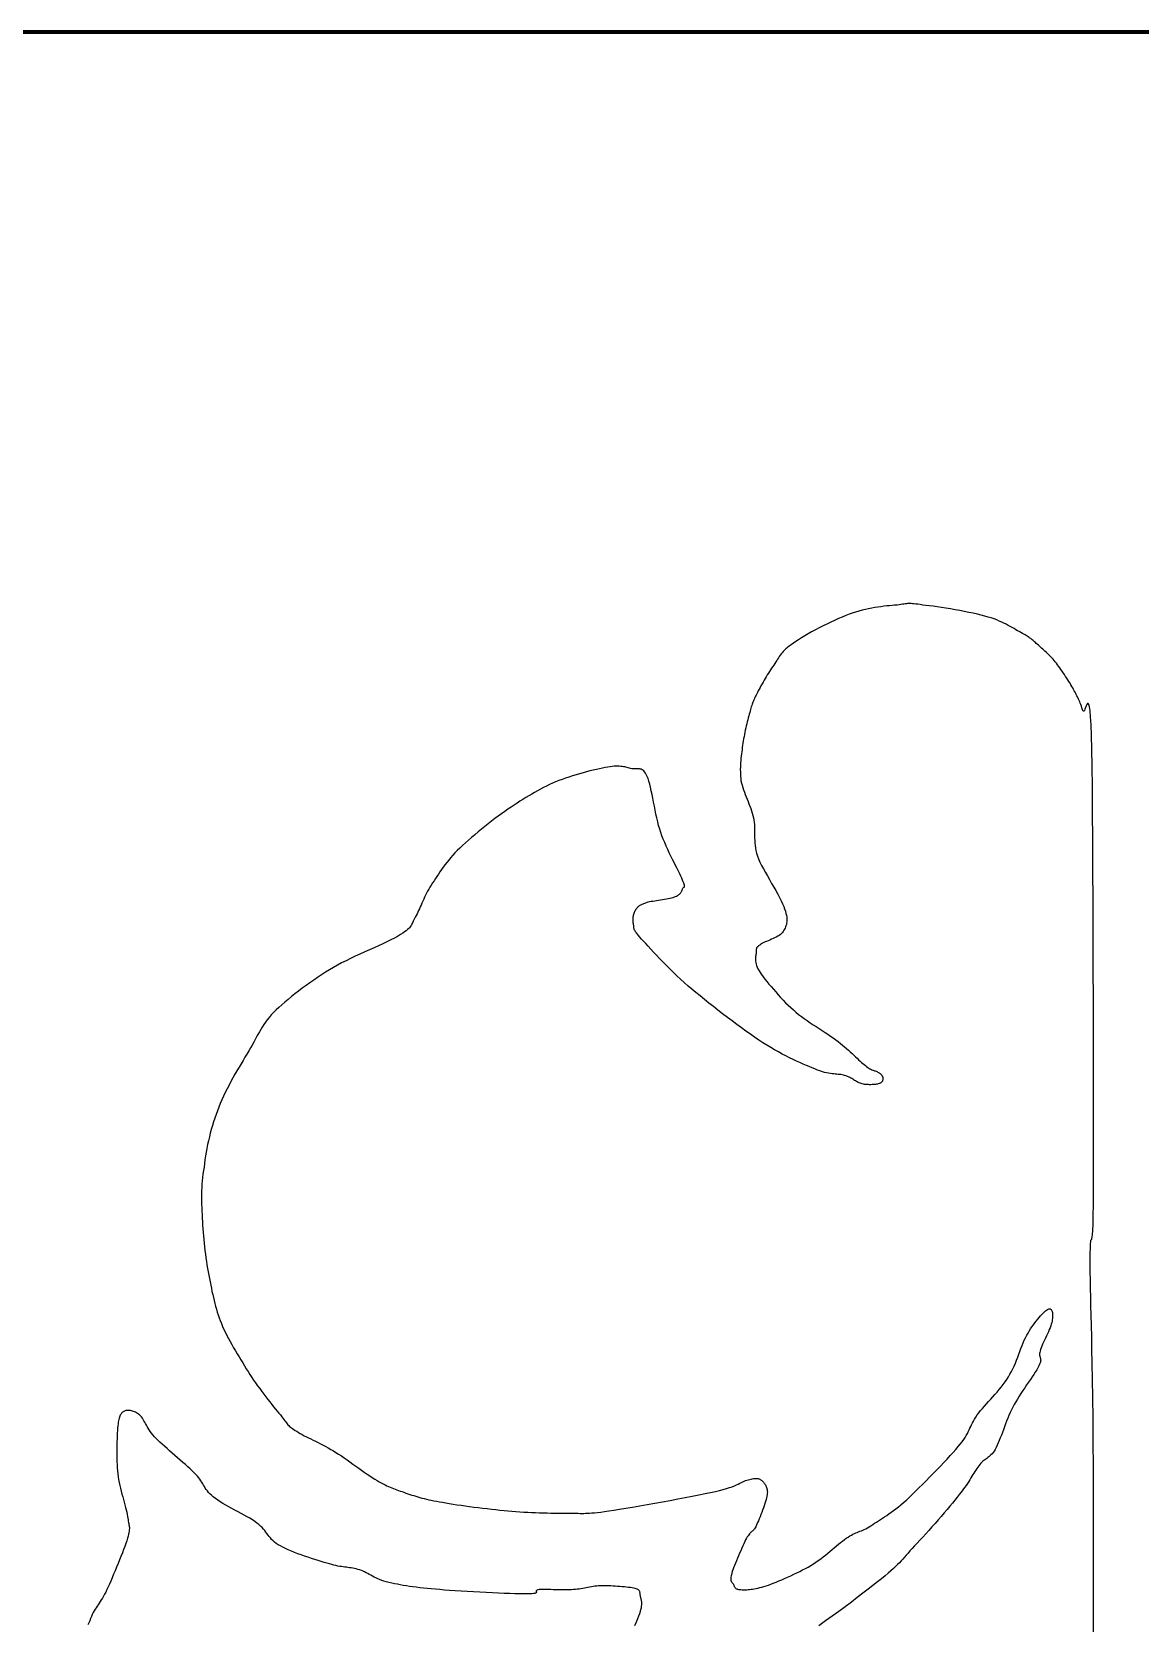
# Model space of a CAD drawing. Header units: millimetres. Extents: x 0 to 420, y 0 to 297.
# Drawn here: x 303.08 to 307.16, y 60.15 to 66 of the extents above; entities that cross this region are included whole.
import ezdxf

# ---------------------------------------------------------------- set-up
doc = ezdxf.new("R2010")
doc.units = ezdxf.units.MM
doc.layers.add('291-E-DIAGRAMA', color=5, linetype='Continuous')

msp = doc.modelspace()

# ---------------------------------------------------------------- linework, layer by layer
at = {"layer": '291-E-DIAGRAMA', "color": 7, "lineweight": 80}
msp.add_lwpolyline([(230, 66), (405, 66), (405, 15), (230, 15)], close=True, dxfattribs=at)
at = {"layer": '291-E-DIAGRAMA'}
for points in [[(306.9846, 59.993), (306.9846, 60.1731), (306.9845, 60.3383), (306.9845, 60.4854), (306.9845, 60.6115), (306.984, 60.7193), (306.9834, 60.8155), (306.9826, 60.9008), (306.9817, 60.9764), (306.9808, 61.0432), (306.9798, 61.1022), (306.9787, 61.1542), (306.9777, 61.2004), (306.9767, 61.2417), (306.9757, 61.279), (306.9748, 61.3134), (306.974, 61.3458), (306.9733, 61.3771), (306.9728, 61.4084), (306.9725, 61.4406), (306.9724, 61.4747), (306.9725, 61.505), (306.9728, 61.5268), (306.9733, 61.5415), (306.974, 61.5505), (306.9748, 61.5554), (306.9757, 61.5575), (306.9767, 61.5582), (306.9777, 61.559), (306.9787, 61.5613), (306.9798, 61.5666), (306.9808, 61.5762), (306.9817, 61.5916), (306.9826, 61.6142), (306.9834, 61.6455), (306.984, 61.6868), (306.9845, 61.7397), (306.9845, 61.8066), (306.9844, 61.8878), (306.9844, 61.9811), (306.9844, 62.0846), (306.9843, 62.1961), (306.9841, 62.3136), (306.9839, 62.435), (306.9837, 62.5583), (306.9834, 62.6813), (306.983, 62.8019), (306.9825, 62.9183), (306.9819, 63.0281), (306.9812, 63.1295), (306.9804, 63.2203), (306.9795, 63.2984), (306.9784, 63.3618), (306.9772, 63.4113), (306.9756, 63.4505), (306.9739, 63.4807), (306.972, 63.5026), (306.9699, 63.5175), (306.9676, 63.5262), (306.9653, 63.5299), (306.9629, 63.5296), (306.9604, 63.5263), (306.9579, 63.5211), (306.9555, 63.5149), (306.953, 63.5088), (306.9507, 63.5039), (306.9484, 63.5012), (306.9463, 63.5016), (306.9443, 63.5063), (306.9421, 63.5131), (306.94, 63.5195), (306.9379, 63.5253), (306.9358, 63.5307), (306.9338, 63.5358), (306.9318, 63.5405), (306.9298, 63.5451), (306.9277, 63.5495), (306.9256, 63.5537), (306.9235, 63.558), (306.9212, 63.5623), (306.9189, 63.5667), (306.9164, 63.5713), (306.9138, 63.5761), (306.9111, 63.5811), (306.9082, 63.5866), (306.905, 63.5923), (306.9016, 63.5982), (306.898, 63.6043), (306.8942, 63.6104), (306.8902, 63.6166), (306.8861, 63.6229), (306.8819, 63.6292), (306.8776, 63.6355), (306.8732, 63.6418), (306.8688, 63.6481), (306.8645, 63.6542), (306.8602, 63.6603), (306.8559, 63.6662), (306.8518, 63.672), (306.8478, 63.6776), (306.8439, 63.683), (306.8398, 63.6878), (306.8356, 63.6925), (306.8313, 63.697), (306.8271, 63.7015), (306.8228, 63.7058), (306.8186, 63.71), (306.8143, 63.7141), (306.8101, 63.7181), (306.8058, 63.722), (306.8016, 63.7258), (306.7975, 63.7295), (306.7934, 63.7332), (306.7894, 63.7368), (306.7854, 63.7403), (306.7815, 63.7438), (306.7777, 63.7472), (306.7741, 63.7504), (306.7707, 63.7534), (306.7676, 63.7562), (306.7647, 63.7588), (306.7619, 63.7613), (306.7591, 63.7636), (306.7564, 63.7658), (306.7536, 63.768), (306.7507, 63.7702), (306.7477, 63.7723), (306.7445, 63.7746), (306.741, 63.7768), (306.7372, 63.7792), (306.7331, 63.7817), (306.7285, 63.7844), (306.7235, 63.7873), (306.7174, 63.7905), (306.7113, 63.7938), (306.705, 63.7973), (306.6986, 63.801), (306.692, 63.8048), (306.6852, 63.8087), (306.6781, 63.8127), (306.6708, 63.8167), (306.6631, 63.8208), (306.655, 63.8248), (306.6466, 63.8288), (306.6377, 63.8328), (306.6283, 63.8367), (306.6184, 63.8405), (306.608, 63.8441), (306.597, 63.8476), (306.585, 63.851), (306.5717, 63.8544), (306.5572, 63.8578), (306.5419, 63.8612), (306.5258, 63.8646), (306.5091, 63.8679), (306.4922, 63.8711), (306.475, 63.8742), (306.458, 63.8771), (306.4411, 63.8799), (306.4248, 63.8825), (306.409, 63.8848), (306.394, 63.887), (306.3801, 63.8888), (306.3674, 63.8904), (306.3561, 63.8917), (306.3463, 63.8931), (306.3377, 63.8943), (306.3303, 63.8952), (306.3239, 63.896), (306.3182, 63.8965), (306.3132, 63.8969), (306.3087, 63.897), (306.3044, 63.897), (306.3003, 63.8968), (306.2962, 63.8965), (306.2919, 63.896), (306.2872, 63.8954), (306.282, 63.8947), (306.2762, 63.8938), (306.2695, 63.8928), (306.2618, 63.8917), (306.2529, 63.891), (306.2435, 63.8901), (306.2338, 63.8892), (306.2237, 63.8881), (306.2133, 63.8869), (306.2025, 63.8855), (306.1915, 63.884), (306.1802, 63.8822), (306.1687, 63.8802), (306.157, 63.8779), (306.1452, 63.8754), (306.1333, 63.8725), (306.1213, 63.8694), (306.1092, 63.8658), (306.0972, 63.8619), (306.0851, 63.8576), (306.0727, 63.8528), (306.0597, 63.8474), (306.0461, 63.8416), (306.0322, 63.8353), (306.018, 63.8287), (306.0037, 63.8218), (305.9894, 63.8147), (305.9752, 63.8074), (305.9612, 63.8), (305.9476, 63.7926), (305.9345, 63.7853), (305.9219, 63.778), (305.9101, 63.7709), (305.8992, 63.764), (305.8892, 63.7574), (305.8803, 63.7512), (305.8721, 63.7457), (305.8649, 63.7404), (305.8584, 63.7354), (305.8527, 63.7305), (305.8476, 63.7257), (305.843, 63.721), (305.8389, 63.7164), (305.8352, 63.7118), (305.8317, 63.7072), (305.8285, 63.7025), (305.8253, 63.6977), (305.8222, 63.6928), (305.819, 63.6877), (305.8156, 63.6823), (305.812, 63.6768), (305.8081, 63.6709), (305.8042, 63.6655), (305.8004, 63.6598), (305.7964, 63.6538), (305.7924, 63.6476), (305.7884, 63.6412), (305.7844, 63.6347), (305.7804, 63.6281), (305.7764, 63.6215), (305.7725, 63.6148), (305.7687, 63.6081), (305.7649, 63.6015), (305.7612, 63.595), (305.7576, 63.5886), (305.7542, 63.5823), (305.7509, 63.5763), (305.7478, 63.5705), (305.7453, 63.5654), (305.7429, 63.5606), (305.7407, 63.556), (305.7386, 63.5516), (305.7367, 63.5473), (305.7349, 63.5431), (305.7332, 63.539), (305.7315, 63.5349), (305.73, 63.5307), (305.7284, 63.5265), (305.727, 63.5221), (305.7255, 63.5175), (305.7241, 63.5126), (305.7227, 63.5075), (305.7212, 63.5021), (305.7197, 63.4963), (305.7178, 63.4901), (305.716, 63.4836), (305.7141, 63.4768), (305.7123, 63.4698), (305.7104, 63.4626), (305.7086, 63.4551), (305.7069, 63.4475), (305.7052, 63.4398), (305.7035, 63.4319), (305.7019, 63.424), (305.7003, 63.416), (305.6988, 63.4079), (305.6974, 63.3998), (305.6961, 63.3918), (305.6948, 63.3838), (305.6936, 63.3758), (305.6925, 63.3679), (305.6914, 63.3599), (305.6903, 63.3519), (305.6893, 63.3438), (305.6884, 63.3358), (305.6875, 63.3276), (305.6867, 63.3195), (305.6861, 63.3113), (305.6856, 63.3031), (305.6853, 63.2949), (305.6851, 63.2867), (305.6852, 63.2784), (305.6854, 63.2701), (305.6859, 63.2619), (305.6866, 63.2536), (305.6876, 63.2453), (305.6893, 63.237), (305.6915, 63.2287), (305.694, 63.2203), (305.6968, 63.2118), (305.6999, 63.2034), (305.7031, 63.1949), (305.7065, 63.1864), (305.7099, 63.1778), (305.7134, 63.1692), (305.7169, 63.1606), (305.7202, 63.152), (305.7235, 63.1434), (305.7265, 63.1348), (305.7292, 63.1261), (305.7317, 63.1175), (305.7338, 63.1088), (305.7354, 63.1006), (305.7365, 63.0924), (305.7373, 63.0843), (305.7377, 63.0761), (305.7378, 63.068), (305.7379, 63.0598), (305.7378, 63.0515), (305.7378, 63.0431), (305.7379, 63.0345), (305.7381, 63.0258), (305.7386, 63.0169), (305.7394, 63.0077), (305.7407, 62.9983), (305.7425, 62.9886), (305.7448, 62.9786), (305.7478, 62.9683), (305.7521, 62.9577), (305.7573, 62.9462), (305.7633, 62.9341), (305.77, 62.9215), (305.7772, 62.9084), (305.7847, 62.895), (305.7925, 62.8815), (305.8003, 62.8679), (305.808, 62.8544), (305.8156, 62.8412), (305.8227, 62.8283), (305.8294, 62.8158), (305.8354, 62.804), (305.8407, 62.793), (305.845, 62.7828), (305.8482, 62.7736), (305.8509, 62.7652), (305.853, 62.7575), (305.8546, 62.7503), (305.8557, 62.7437), (305.8563, 62.7375), (305.8564, 62.7318), (305.8561, 62.7264), (305.8555, 62.7214), (305.8545, 62.7166), (305.8531, 62.7121), (305.8515, 62.7077), (305.8496, 62.7035), (305.8475, 62.6994), (305.8452, 62.6954), (305.8428, 62.6913), (305.8402, 62.6872), (305.8368, 62.6836), (305.8327, 62.6801), (305.828, 62.6767), (305.8228, 62.6736), (305.8173, 62.6705), (305.8114, 62.6676), (305.8054, 62.6648), (305.7993, 62.6621), (305.7932, 62.6595), (305.7872, 62.657), (305.7815, 62.6546), (305.7761, 62.6522), (305.7711, 62.6499), (305.7667, 62.6476), (305.7629, 62.6453), (305.7599, 62.6431), (305.7571, 62.641), (305.7546, 62.6392), (305.7524, 62.6376), (305.7506, 62.6362), (305.749, 62.635), (305.7477, 62.6339), (305.7467, 62.6328), (305.7458, 62.6318), (305.7452, 62.6307), (305.7447, 62.6296), (305.7443, 62.6284), (305.7441, 62.627), (305.7439, 62.6254), (305.7438, 62.6236), (305.7438, 62.6214), (305.7438, 62.619), (305.7437, 62.6159), (305.7433, 62.6127), (305.7429, 62.6094), (305.7423, 62.606), (305.7417, 62.6024), (305.7412, 62.5986), (305.7408, 62.5946), (305.7406, 62.5904), (305.7406, 62.5859), (305.741, 62.5812), (305.7417, 62.5762), (305.743, 62.571), (305.7447, 62.5654), (305.7471, 62.5595), (305.7501, 62.5533), (305.7539, 62.5467), (305.7584, 62.5399), (305.7636, 62.5325), (305.7694, 62.5245), (305.7759, 62.5159), (305.7829, 62.507), (305.7903, 62.4976), (305.7983, 62.488), (305.8066, 62.4782), (305.8152, 62.4683), (305.8241, 62.4583), (305.8332, 62.4484), (305.8425, 62.4386), (305.8519, 62.429), (305.8614, 62.4197), (305.8709, 62.4107), (305.8803, 62.4022), (305.8896, 62.394), (305.8994, 62.386), (305.9096, 62.3781), (305.9202, 62.3704), (305.931, 62.3629), (305.9419, 62.3554), (305.953, 62.3481), (305.9641, 62.3409), (305.9752, 62.3338), (305.9862, 62.3268), (305.9969, 62.3199), (306.0074, 62.313), (306.0175, 62.3061), (306.0272, 62.2993), (306.0363, 62.2925), (306.0449, 62.2857), (306.0531, 62.2793), (306.0609, 62.2729), (306.0685, 62.2665), (306.0759, 62.2601), (306.0829, 62.2538), (306.0898, 62.2476), (306.0963, 62.2415), (306.1027, 62.2355), (306.1088, 62.2298), (306.1146, 62.2243), (306.1203, 62.219), (306.1257, 62.214), (306.1309, 62.2093), (306.1359, 62.205), (306.1407, 62.201), (306.1453, 62.1974), (306.1497, 62.1939), (306.154, 62.1908), (306.158, 62.1882), (306.1619, 62.186), (306.1656, 62.1841), (306.1691, 62.1824), (306.1725, 62.181), (306.1757, 62.1798), (306.1787, 62.1788), (306.1816, 62.1778), (306.1843, 62.1769), (306.1868, 62.1759), (306.1892, 62.175), (306.1915, 62.1739), (306.1936, 62.1727), (306.1955, 62.1713), (306.1973, 62.1698), (306.199, 62.1684), (306.2005, 62.167), (306.2019, 62.1656), (306.2032, 62.1643), (306.2044, 62.163), (306.2054, 62.1618), (306.2063, 62.1605), (306.2071, 62.1593), (306.2078, 62.1581), (306.2083, 62.1569), (306.2088, 62.1558), (306.2091, 62.1546), (306.2094, 62.1535), (306.2095, 62.1524), (306.2096, 62.1512), (306.2096, 62.1501), (306.2095, 62.1488), (306.2095, 62.1475), (306.2093, 62.1461), (306.2091, 62.1447), (306.2088, 62.1433), (306.2084, 62.1419), (306.2078, 62.1404), (306.2071, 62.139), (306.2061, 62.1377), (306.205, 62.1364), (306.2036, 62.1351), (306.202, 62.134), (306.2001, 62.1329), (306.198, 62.132), (306.1955, 62.1312), (306.1927, 62.1304), (306.1895, 62.1298), (306.1861, 62.1291), (306.1823, 62.1286), (306.1784, 62.1282), (306.1742, 62.1278), (306.1699, 62.1275), (306.1654, 62.1274), (306.1608, 62.1274), (306.1562, 62.1275), (306.1516, 62.1277), (306.1469, 62.1281), (306.1424, 62.1286), (306.1379, 62.1293), (306.1335, 62.1301), (306.1293, 62.1312), (306.1256, 62.1324), (306.1221, 62.1338), (306.1187, 62.1355), (306.1153, 62.1373), (306.1121, 62.1392), (306.1088, 62.1412), (306.1055, 62.1433), (306.1022, 62.1455), (306.0987, 62.1476), (306.0951, 62.1498), (306.0914, 62.1519), (306.0875, 62.154), (306.0833, 62.156), (306.0789, 62.1579), (306.0741, 62.1597), (306.069, 62.1613), (306.0642, 62.1626), (306.0594, 62.1636), (306.0546, 62.1644), (306.0497, 62.165), (306.0447, 62.1654), (306.0396, 62.1659), (306.0342, 62.1663), (306.0286, 62.1668), (306.0227, 62.1674), (306.0165, 62.1683), (306.0098, 62.1694), (306.0027, 62.1709), (305.9951, 62.1727), (305.9869, 62.175), (305.9781, 62.1779), (305.9687, 62.1813), (305.9593, 62.1852), (305.9494, 62.1894), (305.9389, 62.1938), (305.928, 62.1984), (305.9165, 62.2034), (305.9046, 62.2087), (305.8923, 62.2143), (305.8796, 62.2202), (305.8665, 62.2265), (305.8531, 62.2332), (305.8395, 62.2402), (305.8255, 62.2477), (305.8114, 62.2555), (305.797, 62.2638), (305.7825, 62.2725), (305.7679, 62.2817), (305.7532, 62.2915), (305.7379, 62.3019), (305.722, 62.313), (305.7057, 62.3246), (305.6889, 62.3366), (305.6719, 62.3491), (305.6547, 62.3618), (305.6374, 62.3748), (305.6201, 62.388), (305.6029, 62.4012), (305.5859, 62.4145), (305.5692, 62.4277), (305.5528, 62.4407), (305.5369, 62.4536), (305.5216, 62.4662), (305.5069, 62.4785), (305.493, 62.4903), (305.4792, 62.5026), (305.4654, 62.5152), (305.4518, 62.5279), (305.4385, 62.5408), (305.4254, 62.5537), (305.4126, 62.5664), (305.4003, 62.5791), (305.3884, 62.5915), (305.377, 62.6035), (305.3661, 62.6151), (305.3559, 62.6261), (305.3463, 62.6365), (305.3375, 62.6462), (305.3295, 62.6551), (305.3222, 62.6631), (305.316, 62.6702), (305.3107, 62.6763), (305.3064, 62.6815), (305.3029, 62.686), (305.3001, 62.6899), (305.2979, 62.6933), (305.2963, 62.6962), (305.2951, 62.6988), (305.2944, 62.7011), (305.2939, 62.7033), (305.2936, 62.7055), (305.2934, 62.7077), (305.2933, 62.7102), (305.2931, 62.7128), (305.2927, 62.7159), (305.2921, 62.7194), (305.2915, 62.7228), (305.291, 62.7263), (305.2907, 62.7299), (305.2906, 62.7335), (305.2907, 62.7371), (305.2909, 62.7407), (305.2913, 62.7444), (305.2919, 62.748), (305.2926, 62.7515), (305.2935, 62.755), (305.2946, 62.7584), (305.2958, 62.7617), (305.2972, 62.7649), (305.2987, 62.7679), (305.3004, 62.7708), (305.3022, 62.7736), (305.3041, 62.7761), (305.306, 62.7784), (305.3079, 62.7805), (305.3099, 62.7824), (305.312, 62.7842), (305.3142, 62.7859), (305.3165, 62.7874), (305.319, 62.7889), (305.3216, 62.7902), (305.3244, 62.7916), (305.3274, 62.7929), (305.3307, 62.7942), (305.3342, 62.7955), (305.3379, 62.7968), (305.342, 62.7982), (305.3463, 62.7997), (305.3515, 62.8008), (305.3573, 62.8018), (305.3636, 62.8029), (305.3702, 62.8039), (305.3771, 62.805), (305.3843, 62.806), (305.3915, 62.8071), (305.3988, 62.8082), (305.406, 62.8093), (305.413, 62.8106), (305.4198, 62.8118), (305.4262, 62.8132), (305.4322, 62.8147), (305.4377, 62.8162), (305.4426, 62.8179), (305.4467, 62.8197), (305.4506, 62.8213), (305.454, 62.8229), (305.457, 62.8246), (305.4595, 62.8264), (305.4617, 62.8282), (305.4636, 62.83), (305.4652, 62.8319), (305.4665, 62.8338), (305.4677, 62.8357), (305.4686, 62.8375), (305.4694, 62.8394), (305.4701, 62.8412), (305.4708, 62.8429), (305.4714, 62.8446), (305.4721, 62.8463), (305.4728, 62.8478), (305.4736, 62.8498), (305.4745, 62.8512), (305.4755, 62.8522), (305.4765, 62.8529), (305.4774, 62.8533), (305.4783, 62.8538), (305.479, 62.8542), (305.4796, 62.8549), (305.4799, 62.8558), (305.48, 62.8571), (305.4798, 62.8589), (305.4793, 62.8614), (305.4784, 62.8646), (305.477, 62.8687), (305.4752, 62.8738), (305.4728, 62.88), (305.4698, 62.8868), (305.4662, 62.8946), (305.4621, 62.9032), (305.4574, 62.9126), (305.4524, 62.9226), (305.447, 62.9333), (305.4414, 62.9444), (305.4357, 62.956), (305.4298, 62.9679), (305.4239, 62.9801), (305.4181, 62.9925), (305.4124, 63.005), (305.4069, 63.0176), (305.4017, 63.0301), (305.3969, 63.0424), (305.3925, 63.0546), (305.3885, 63.0671), (305.3847, 63.0803), (305.3812, 63.0941), (305.3779, 63.1084), (305.3747, 63.1229), (305.3717, 63.1377), (305.3688, 63.1524), (305.3659, 63.167), (305.3631, 63.1814), (305.3603, 63.1952), (305.3575, 63.2086), (305.3547, 63.2212), (305.3518, 63.2329), (305.3488, 63.2436), (305.3456, 63.2531), (305.3423, 63.2614), (305.339, 63.2679), (305.3358, 63.2734), (305.3327, 63.2778), (305.3296, 63.2813), (305.3265, 63.284), (305.3235, 63.286), (305.3204, 63.2874), (305.3172, 63.2882), (305.314, 63.2887), (305.3106, 63.2889), (305.3071, 63.2889), (305.3034, 63.2888), (305.2994, 63.2887), (305.2953, 63.2887), (305.2908, 63.2889), (305.2861, 63.2895), (305.2817, 63.2906), (305.2773, 63.2918), (305.273, 63.293), (305.2686, 63.2941), (305.2642, 63.2952), (305.2597, 63.2962), (305.2551, 63.297), (305.2502, 63.2978), (305.2451, 63.2983), (305.2397, 63.2987), (305.2339, 63.2989), (305.2277, 63.2988), (305.221, 63.2984), (305.2138, 63.2978), (305.2061, 63.2968), (305.1978, 63.2955), (305.1884, 63.2938), (305.1782, 63.2919), (305.1674, 63.2896), (305.1561, 63.287), (305.1443, 63.2842), (305.132, 63.2812), (305.1195, 63.2779), (305.1067, 63.2744), (305.0937, 63.2708), (305.0807, 63.2669), (305.0676, 63.2629), (305.0546, 63.2588), (305.0418, 63.2546), (305.0292, 63.2502), (305.0169, 63.2458), (305.0051, 63.2413), (304.9938, 63.2363), (304.9827, 63.2311), (304.9717, 63.2258), (304.9608, 63.2203), (304.95, 63.2145), (304.9392, 63.2087), (304.9285, 63.2026), (304.9177, 63.1964), (304.907, 63.19), (304.8963, 63.1835), (304.8855, 63.1767), (304.8746, 63.1699), (304.8637, 63.1629), (304.8527, 63.1557), (304.8416, 63.1484), (304.8304, 63.1409), (304.8189, 63.1328), (304.8071, 63.1242), (304.7949, 63.1153), (304.7826, 63.1061), (304.7701, 63.0966), (304.7576, 63.0868), (304.745, 63.0769), (304.7325, 63.0669), (304.7202, 63.0568), (304.7081, 63.0467), (304.6962, 63.0366), (304.6847, 63.0266), (304.6737, 63.0167), (304.6631, 63.007), (304.6531, 62.9975), (304.6437, 62.9884), (304.6353, 62.9797), (304.6272, 62.971), (304.6195, 62.9622), (304.6122, 62.9535), (304.6052, 62.9448), (304.5985, 62.9361), (304.5921, 62.9274), (304.586, 62.9188), (304.5801, 62.9103), (304.5744, 62.9019), (304.5689, 62.8935), (304.5635, 62.8853), (304.5583, 62.8772), (304.5532, 62.8693), (304.5483, 62.8615), (304.5433, 62.8539), (304.539, 62.8463), (304.5348, 62.8388), (304.5309, 62.8313), (304.5272, 62.8239), (304.5237, 62.8165), (304.5204, 62.8092), (304.5171, 62.802), (304.514, 62.7949), (304.5109, 62.7879), (304.5079, 62.781), (304.5049, 62.7743), (304.5018, 62.7678), (304.4988, 62.7614), (304.4957, 62.7552), (304.4925, 62.7492), (304.4891, 62.7434), (304.4861, 62.7381), (304.4836, 62.7333), (304.4815, 62.7289), (304.4798, 62.7249), (304.4783, 62.7213), (304.4767, 62.7178), (304.4751, 62.7145), (304.4733, 62.7113), (304.4711, 62.7081), (304.4685, 62.7048), (304.4652, 62.7014), (304.4612, 62.6977), (304.4563, 62.6937), (304.4503, 62.6894), (304.4433, 62.6846), (304.4349, 62.6792), (304.4244, 62.673), (304.4125, 62.6666), (304.3993, 62.6599), (304.3851, 62.653), (304.3699, 62.6459), (304.354, 62.6386), (304.3375, 62.6311), (304.3205, 62.6235), (304.3033, 62.6157), (304.2859, 62.6078), (304.2686, 62.5998), (304.2514, 62.5917), (304.2346, 62.5835), (304.2184, 62.5753), (304.2028, 62.567), (304.188, 62.5588), (304.1736, 62.5499), (304.1592, 62.5408), (304.1447, 62.5315), (304.1302, 62.5219), (304.1158, 62.5121), (304.1015, 62.5022), (304.0874, 62.4921), (304.0736, 62.482), (304.06, 62.4718), (304.0467, 62.4616), (304.0339, 62.4514), (304.0214, 62.4413), (304.0095, 62.4313), (303.9981, 62.4214), (303.9873, 62.4117), (303.9772, 62.4022), (303.9679, 62.3929), (303.9594, 62.3838), (303.9517, 62.3748), (303.9446, 62.3659), (303.9381, 62.3571), (303.932, 62.3484), (303.9264, 62.3395), (303.921, 62.3307), (303.9158, 62.3216), (303.9107, 62.3125), (303.9056, 62.3031), (303.9004, 62.2935), (303.8951, 62.2836), (303.8894, 62.2733), (303.8834, 62.2627), (303.8768, 62.2516), (303.87, 62.2402), (303.8629, 62.2284), (303.8556, 62.2164), (303.8483, 62.2041), (303.8409, 62.1915), (303.8334, 62.1788), (303.826, 62.1658), (303.8186, 62.1527), (303.8113, 62.1395), (303.8042, 62.1261), (303.7972, 62.1127), (303.7905, 62.0992), (303.784, 62.0856), (303.7778, 62.072), (303.7719, 62.0584), (303.7664, 62.0448), (303.7613, 62.0316), (303.7564, 62.0181), (303.7517, 62.0046), (303.7472, 61.9909), (303.743, 61.977), (303.739, 61.9631), (303.7353, 61.9492), (303.7318, 61.9352), (303.7285, 61.9211), (303.7255, 61.9071), (303.7227, 61.8931), (303.7201, 61.8791), (303.7178, 61.8652), (303.7157, 61.8514), (303.7139, 61.8376), (303.7122, 61.824), (303.7101, 61.8113), (303.7083, 61.7987), (303.7069, 61.7862), (303.7056, 61.7737), (303.7047, 61.7614), (303.704, 61.749), (303.7035, 61.7367), (303.7032, 61.7244), (303.7031, 61.712), (303.7032, 61.6997), (303.7034, 61.6872), (303.7038, 61.6747), (303.7042, 61.662), (303.7048, 61.6493), (303.7055, 61.6363), (303.7062, 61.6233), (303.707, 61.6104), (303.7079, 61.5973), (303.7089, 61.5842), (303.71, 61.5709), (303.7112, 61.5575), (303.7125, 61.5441), (303.7139, 61.5307), (303.7155, 61.5174), (303.7171, 61.504), (303.7189, 61.4908), (303.7208, 61.4776), (303.7229, 61.4646), (303.725, 61.4518), (303.7273, 61.4391), (303.7297, 61.4267), (303.7323, 61.4145), (303.7346, 61.4022), (303.7368, 61.3903), (303.7392, 61.3786), (303.7415, 61.3671), (303.744, 61.3559), (303.7465, 61.3448), (303.7491, 61.3339), (303.7519, 61.3231), (303.7548, 61.3125), (303.7578, 61.3018), (303.7611, 61.2912), (303.7645, 61.2807), (303.7681, 61.2701), (303.772, 61.2594), (303.7761, 61.2487), (303.7805, 61.2378), (303.7855, 61.2269), (303.7909, 61.2158), (303.7965, 61.2047), (303.8024, 61.1936), (303.8085, 61.1824), (303.8147, 61.1712), (303.8211, 61.1599), (303.8277, 61.1487), (303.8343, 61.1376), (303.841, 61.1264), (303.8477, 61.1153), (303.8544, 61.1043), (303.8612, 61.0933), (303.8678, 61.0825), (303.8744, 61.0718), (303.8809, 61.0612), (303.8877, 61.0509), (303.8948, 61.0406), (303.9021, 61.0302), (303.9094, 61.0199), (303.9169, 61.0096), (303.9244, 60.9993), (303.9319, 60.9892), (303.9393, 60.9794), (303.9467, 60.9697), (303.954, 60.9603), (303.9611, 60.9513), (303.9681, 60.9426), (303.9748, 60.9343), (303.9813, 60.9266), (303.9874, 60.9193), (303.9933, 60.9126), (303.9982, 60.9062), (304.0025, 60.9005), (304.0063, 60.8953), (304.0097, 60.8908), (304.0128, 60.8867), (304.0157, 60.883), (304.0184, 60.8796), (304.0211, 60.8765), (304.0239, 60.8735), (304.0269, 60.8707), (304.0301, 60.868), (304.0336, 60.8652), (304.0377, 60.8623), (304.0423, 60.8592), (304.0475, 60.856), (304.0535, 60.8524), (304.0598, 60.8483), (304.0664, 60.8443), (304.0735, 60.8403), (304.081, 60.8363), (304.0888, 60.8323), (304.0969, 60.8283), (304.1053, 60.8242), (304.114, 60.82), (304.1228, 60.8157), (304.1319, 60.8113), (304.141, 60.8067), (304.1503, 60.8018), (304.1597, 60.7968), (304.1691, 60.7915), (304.1786, 60.786), (304.188, 60.7801), (304.1976, 60.7745), (304.2075, 60.7684), (304.2177, 60.7617), (304.2281, 60.7547), (304.2386, 60.7474), (304.2492, 60.7398), (304.2599, 60.7321), (304.2706, 60.7244), (304.2812, 60.7167), (304.2916, 60.7092), (304.3019, 60.7019), (304.3119, 60.6949), (304.3217, 60.6882), (304.3311, 60.6821), (304.3401, 60.6766), (304.3486, 60.6717), (304.3566, 60.667), (304.3642, 60.6628), (304.3714, 60.659), (304.3782, 60.6555), (304.3848, 60.6523), (304.3911, 60.6493), (304.3973, 60.6466), (304.4033, 60.6441), (304.4093, 60.6417), (304.4153, 60.6394), (304.4214, 60.6372), (304.4277, 60.635), (304.4341, 60.6328), (304.4407, 60.6305), (304.4477, 60.6281), (304.455, 60.6255), (304.4624, 60.6229), (304.4698, 60.6204), (304.477, 60.618), (304.4842, 60.6157), (304.4915, 60.6134), (304.4988, 60.6112), (304.5063, 60.6091), (304.514, 60.607), (304.5219, 60.6049), (304.5302, 60.6029), (304.5388, 60.6009), (304.5479, 60.599), (304.5574, 60.5971), (304.5675, 60.5952), (304.5782, 60.5933), (304.5895, 60.5914), (304.6016, 60.5891), (304.6146, 60.5869), (304.6283, 60.5847), (304.6427, 60.5824), (304.6576, 60.5802), (304.673, 60.5781), (304.6887, 60.5759), (304.7047, 60.5738), (304.7208, 60.5718), (304.7371, 60.5698), (304.7533, 60.5679), (304.7693, 60.566), (304.7852, 60.5642), (304.8007, 60.5625), (304.8158, 60.5608), (304.8304, 60.5593), (304.8448, 60.5582), (304.8592, 60.5572), (304.8738, 60.5563), (304.8883, 60.5555), (304.9029, 60.5548), (304.9174, 60.5541), (304.9318, 60.5535), (304.9461, 60.553), (304.9602, 60.5526), (304.9741, 60.5522), (304.9878, 60.5519), (305.0012, 60.5517), (305.0143, 60.5515), (305.027, 60.5514), (305.0393, 60.5513), (305.0512, 60.5513), (305.0622, 60.5512), (305.0719, 60.5511), (305.0805, 60.551), (305.0883, 60.5508), (305.0955, 60.5507), (305.1024, 60.5506), (305.1091, 60.5506), (305.116, 60.5508), (305.1231, 60.551), (305.1309, 60.5514), (305.1394, 60.5521), (305.1489, 60.5529), (305.1597, 60.5541), (305.1719, 60.5555), (305.1859, 60.5572), (305.2018, 60.5593), (305.2201, 60.5622), (305.241, 60.5656), (305.2641, 60.5695), (305.2889, 60.5737), (305.3152, 60.5782), (305.3426, 60.583), (305.3706, 60.588), (305.399, 60.5932), (305.4274, 60.5984), (305.4553, 60.6036), (305.4824, 60.6087), (305.5084, 60.6138), (305.5328, 60.6186), (305.5554, 60.6233), (305.5756, 60.6276), (305.5933, 60.6316), (305.6086, 60.635), (305.6222, 60.6384), (305.6344, 60.6418), (305.6452, 60.6452), (305.6548, 60.6486), (305.6633, 60.6519), (305.6708, 60.6551), (305.6776, 60.6582), (305.6837, 60.6611), (305.6892, 60.6639), (305.6944, 60.6664), (305.6994, 60.6688), (305.7043, 60.671), (305.7092, 60.6728), (305.7143, 60.6744), (305.7197, 60.6757), (305.7247, 60.6768), (305.7293, 60.6776), (305.7334, 60.6783), (305.7371, 60.6788), (305.7404, 60.6791), (305.7434, 60.6792), (305.7461, 60.6792), (305.7486, 60.679), (305.7508, 60.6786), (305.7529, 60.6781), (305.7549, 60.6774), (305.7567, 60.6766), (305.7585, 60.6756), (305.7603, 60.6744), (305.7621, 60.6731), (305.7639, 60.6717), (305.7658, 60.6698), (305.7678, 60.6677), (305.7698, 60.6656), (305.7718, 60.6633), (305.7738, 60.6608), (305.7757, 60.6582), (305.7775, 60.6554), (305.7792, 60.6524), (305.7807, 60.6492), (305.782, 60.6457), (305.7831, 60.642), (305.7839, 60.6381), (305.7845, 60.6339), (305.7847, 60.6294), (305.7845, 60.6246), (305.784, 60.6195), (305.783, 60.6142), (305.7816, 60.6082), (305.7798, 60.6015), (305.7777, 60.5943), (305.7753, 60.5867), (305.7727, 60.5787), (305.7699, 60.5706), (305.7669, 60.5623), (305.7639, 60.554), (305.7608, 60.5459), (305.7577, 60.5379), (305.7546, 60.5303), (305.7517, 60.5231), (305.7488, 60.5164), (305.7462, 60.5104), (305.7438, 60.5051), (305.7416, 60.5006), (305.7395, 60.4968), (305.7374, 60.4937), (305.7353, 60.4911), (305.7333, 60.4889), (305.7313, 60.4869), (305.7293, 60.4852), (305.7273, 60.4835), (305.7252, 60.4818), (305.723, 60.4799), (305.7208, 60.4777), (305.7184, 60.4752), (305.7159, 60.4721), (305.7134, 60.4685), (305.7106, 60.4641), (305.7077, 60.4589), (305.7048, 60.4531), (305.7016, 60.4465), (305.6982, 60.439), (305.6944, 60.4309), (305.6905, 60.4223), (305.6865, 60.4133), (305.6824, 60.4041), (305.6783, 60.3947), (305.6743, 60.3853), (305.6705, 60.376), (305.6668, 60.367), (305.6634, 60.3584), (305.6603, 60.3503), (305.6575, 60.3429), (305.6553, 60.3362), (305.6535, 60.3304), (305.6522, 60.3251), (305.6512, 60.3204), (305.6505, 60.3162), (305.6502, 60.3126), (305.6501, 60.3094), (305.6503, 60.3066), (305.6506, 60.3042), (305.6512, 60.3021), (305.652, 60.3002), (305.6528, 60.2986), (305.6538, 60.2971), (305.6549, 60.2957), (305.656, 60.2944), (305.6572, 60.2931), (305.6584, 60.2917), (305.6595, 60.2903), (305.6603, 60.2881), (305.661, 60.286), (305.6619, 60.284), (305.6628, 60.2821), (305.6638, 60.2803), (305.6649, 60.2786), (305.6661, 60.2771), (305.6675, 60.2757), (305.6691, 60.2745), (305.671, 60.2734), (305.673, 60.2724), (305.6753, 60.2716), (305.6779, 60.271), (305.6808, 60.2706), (305.684, 60.2703), (305.6876, 60.2702), (305.6915, 60.2699), (305.6955, 60.2697), (305.6998, 60.2696), (305.7043, 60.2696), (305.709, 60.2697), (305.714, 60.2701), (305.7192, 60.2705), (305.7247, 60.2712), (305.7305, 60.2721), (305.7366, 60.2731), (305.743, 60.2744), (305.7497, 60.2758), (305.7568, 60.2776), (305.7641, 60.2795), (305.7719, 60.2818), (305.78, 60.2843), (305.7882, 60.2871), (305.7971, 60.2903), (305.8065, 60.2939), (305.8164, 60.2978), (305.8267, 60.302), (305.8373, 60.3065), (305.8482, 60.3112), (305.8592, 60.3161), (305.8704, 60.3212), (305.8815, 60.3264), (305.8926, 60.3317), (305.9036, 60.337), (305.9144, 60.3424), (305.9248, 60.3478), (305.9349, 60.3532), (305.9446, 60.3585), (305.9539, 60.3644), (305.9631, 60.3705), (305.9721, 60.3769), (305.981, 60.3835), (305.9898, 60.3903), (305.9984, 60.3972), (306.0068, 60.4041), (306.0151, 60.411), (306.0232, 60.4178), (306.0311, 60.4245), (306.0389, 60.431), (306.0465, 60.4373), (306.0539, 60.4433), (306.0611, 60.4489), (306.0682, 60.4541), (306.0751, 60.4589), (306.0816, 60.4635), (306.0878, 60.4674), (306.0937, 60.4708), (306.0993, 60.4737), (306.1047, 60.4763), (306.11, 60.4786), (306.1151, 60.4807), (306.1202, 60.4827), (306.1253, 60.4847), (306.1305, 60.4868), (306.1357, 60.489), (306.1411, 60.4914), (306.1467, 60.4941), (306.1526, 60.4973), (306.1588, 60.5009), (306.1654, 60.5051), (306.1722, 60.5096), (306.1792, 60.5141), (306.1862, 60.5186), (306.1934, 60.5232), (306.2008, 60.5279), (306.2083, 60.5328), (306.216, 60.5379), (306.2239, 60.5432), (306.232, 60.5488), (306.2403, 60.5548), (306.2489, 60.5611), (306.2577, 60.5678), (306.2668, 60.5749), (306.2762, 60.5825), (306.2859, 60.5907), (306.2959, 60.5994), (306.3065, 60.6093), (306.3178, 60.6202), (306.3298, 60.6318), (306.3423, 60.644), (306.3552, 60.6568), (306.3684, 60.67), (306.3817, 60.6834), (306.395, 60.697), (306.4082, 60.7107), (306.4211, 60.7242), (306.4337, 60.7375), (306.4458, 60.7505), (306.4572, 60.7629), (306.4679, 60.7748), (306.4778, 60.7859), (306.4866, 60.7962), (306.4943, 60.8056), (306.5011, 60.8143), (306.5069, 60.8225), (306.512, 60.8302), (306.5164, 60.8374), (306.5203, 60.8443), (306.5238, 60.8509), (306.527, 60.8574), (306.53, 60.8638), (306.533, 60.8701), (306.5361, 60.8765), (306.5394, 60.8831), (306.543, 60.8899), (306.547, 60.8971), (306.5516, 60.9046), (306.5569, 60.9126), (306.5628, 60.9206), (306.5692, 60.9286), (306.576, 60.9368), (306.5832, 60.945), (306.5907, 60.9534), (306.5984, 60.9618), (306.6062, 60.9704), (306.6141, 60.9791), (306.622, 60.9879), (306.6298, 60.9968), (306.6375, 61.0059), (306.6449, 61.0151), (306.6521, 61.0244), (306.659, 61.0338), (306.6654, 61.0434), (306.6713, 61.0531), (306.6771, 61.0624), (306.6825, 61.0721), (306.6876, 61.0822), (306.6925, 61.0926), (306.697, 61.1032), (306.7014, 61.114), (306.7056, 61.1248), (306.7097, 61.1357), (306.7137, 61.1465), (306.7177, 61.1571), (306.7217, 61.1675), (306.7258, 61.1776), (306.7299, 61.1874), (306.7343, 61.1967), (306.7388, 61.2055), (306.7436, 61.2137), (306.7482, 61.2213), (306.7531, 61.2288), (306.7581, 61.2363), (306.7633, 61.2436), (306.7686, 61.2508), (306.7739, 61.2577), (306.7792, 61.2644), (306.7845, 61.2707), (306.7896, 61.2766), (306.7945, 61.2821), (306.7992, 61.287), (306.8037, 61.2914), (306.8078, 61.2951), (306.8116, 61.2982), (306.8149, 61.3005), (306.8178, 61.3021), (306.8204, 61.3032), (306.8227, 61.3035), (306.8249, 61.3032), (306.8268, 61.3022), (306.8285, 61.3006), (306.83, 61.2985), (306.8313, 61.2959), (306.8324, 61.2928), (306.8332, 61.2893), (306.8338, 61.2855), (306.8341, 61.2813), (306.8342, 61.2769), (306.834, 61.2723), (306.8336, 61.2676), (306.8329, 61.2628), (306.8319, 61.2579), (306.8308, 61.2527), (306.8292, 61.2468), (306.827, 61.2404), (306.8244, 61.2336), (306.8215, 61.2264), (306.8183, 61.2189), (306.8148, 61.2112), (306.8113, 61.2034), (306.8077, 61.1956), (306.8042, 61.1879), (306.8007, 61.1803), (306.7974, 61.1729), (306.7944, 61.1659), (306.7918, 61.1592), (306.7895, 61.1531), (306.7877, 61.1475), (306.7865, 61.1426), (306.7859, 61.1385), (306.7857, 61.135), (306.786, 61.132), (306.7865, 61.1293), (306.7872, 61.127), (306.7879, 61.1248), (306.7887, 61.1226), (306.7894, 61.1204), (306.7899, 61.118), (306.7901, 61.1153), (306.79, 61.1122), (306.7893, 61.1085), (306.7882, 61.1043), (306.7863, 61.0992), (306.7837, 61.0933), (306.7799, 61.0862), (306.7754, 61.0785), (306.7703, 61.0703), (306.7647, 61.0615), (306.7586, 61.0524), (306.7522, 61.0429), (306.7454, 61.0331), (306.7385, 61.023), (306.7315, 61.0128), (306.7245, 61.0024), (306.7176, 60.9919), (306.7109, 60.9815), (306.7044, 60.9711), (306.6982, 60.9608), (306.6925, 60.9506), (306.6873, 60.9407), (306.6825, 60.9311), (306.6779, 60.9211), (306.6734, 60.9109), (306.6691, 60.9005), (306.6649, 60.8899), (306.6608, 60.8793), (306.6569, 60.8687), (306.653, 60.8582), (306.6491, 60.8478), (306.6454, 60.8377), (306.6416, 60.8279), (306.6379, 60.8185), (306.6342, 60.8095), (306.6306, 60.8011), (306.6268, 60.7933), (306.6231, 60.7861), (306.619, 60.7798), (306.615, 60.7743), (306.6111, 60.7696), (306.6072, 60.7654), (306.6034, 60.7618), (306.5996, 60.7586), (306.5959, 60.7557), (306.5922, 60.753), (306.5886, 60.7504), (306.5849, 60.7478), (306.5813, 60.745), (306.5777, 60.7421), (306.574, 60.7388), (306.5703, 60.7351), (306.5666, 60.7308), (306.5629, 60.7259), (306.5589, 60.7206), (306.5551, 60.7153), (306.5514, 60.71), (306.5479, 60.7045), (306.5444, 60.6989), (306.5409, 60.6931), (306.5373, 60.6872), (306.5335, 60.681), (306.5295, 60.6745), (306.5253, 60.6678), (306.5207, 60.6608), (306.5157, 60.6534), (306.5103, 60.6456), (306.5043, 60.6373), (306.4978, 60.6287), (306.4906, 60.6195), (306.483, 60.61), (306.4746, 60.5997), (306.4656, 60.5887), (306.4559, 60.577), (306.4456, 60.5649), (306.435, 60.5524), (306.424, 60.5396), (306.4128, 60.5267), (306.4015, 60.5137), (306.3901, 60.5007), (306.3787, 60.488), (306.3675, 60.4755), (306.3566, 60.4635), (306.3459, 60.4519), (306.3357, 60.441), (306.326, 60.4308), (306.3171, 60.4211), (306.3092, 60.4123), (306.302, 60.4041), (306.2953, 60.3966), (306.2891, 60.3894), (306.283, 60.3825), (306.2769, 60.3758), (306.2705, 60.3691), (306.2638, 60.3622), (306.2565, 60.3551), (306.2484, 60.3475), (306.2393, 60.3393), (306.2291, 60.3305), (306.2175, 60.3208), (306.2044, 60.3101), (306.1895, 60.2983), (306.1732, 60.2856), (306.1553, 60.2717), (306.136, 60.2568), (306.1155, 60.241), (306.0937, 60.2245), (306.0711, 60.2074), (306.0475, 60.19), (306.0234, 60.1723), (305.9987, 60.1547), (305.9736, 60.1371)], [(305.2972, 60.138), (305.3032, 60.1515), (305.3082, 60.1635), (305.3122, 60.1738), (305.3153, 60.1827), (305.3177, 60.1906), (305.3196, 60.1976), (305.3211, 60.2037), (305.322, 60.2091), (305.3226, 60.2139), (305.3228, 60.2181), (305.3227, 60.2218), (305.3224, 60.2251), (305.322, 60.2281), (305.3214, 60.2308), (305.3207, 60.2334), (305.32, 60.236), (305.3193, 60.2385), (305.3187, 60.2412), (305.3182, 60.2441), (305.3176, 60.247), (305.3171, 60.2498), (305.3168, 60.2523), (305.3165, 60.2547), (305.3162, 60.257), (305.3159, 60.2591), (305.3155, 60.2611), (305.315, 60.2629), (305.3142, 60.2647), (305.3132, 60.2663), (305.3118, 60.2678), (305.31, 60.2692), (305.3079, 60.2706), (305.3052, 60.2719), (305.302, 60.2731), (305.2982, 60.2742), (305.2932, 60.2753), (305.2875, 60.2764), (305.2812, 60.2774), (305.2743, 60.2783), (305.2668, 60.2792), (305.259, 60.28), (305.2508, 60.2808), (305.2424, 60.2815), (305.2339, 60.2821), (305.2253, 60.2827), (305.2168, 60.2831), (305.2084, 60.2835), (305.2002, 60.2838), (305.1923, 60.2841), (305.1847, 60.2842), (305.1777, 60.2843), (305.1706, 60.2841), (305.1637, 60.2837), (305.157, 60.2831), (305.1504, 60.2823), (305.1438, 60.2814), (305.1373, 60.2803), (305.1309, 60.2792), (305.1245, 60.278), (305.1181, 60.2768), (305.1117, 60.2755), (305.1052, 60.2744), (305.0987, 60.2732), (305.092, 60.2722), (305.0853, 60.2714), (305.0784, 60.2707), (305.0713, 60.2702), (305.0639, 60.2696), (305.0562, 60.2691), (305.0481, 60.2689), (305.0397, 60.2688), (305.0311, 60.2688), (305.0225, 60.269), (305.0138, 60.2692), (305.0051, 60.2695), (304.9965, 60.2697), (304.988, 60.27), (304.9798, 60.2703), (304.9719, 60.2705), (304.9644, 60.2706), (304.9573, 60.2706), (304.9508, 60.2705), (304.9448, 60.2702), (304.9404, 60.2694), (304.9373, 60.2684), (304.9355, 60.2672), (304.9345, 60.266), (304.9343, 60.2647), (304.9344, 60.2634), (304.9347, 60.262), (304.9348, 60.2607), (304.9346, 60.2594), (304.9337, 60.2582), (304.9319, 60.2571), (304.929, 60.2561), (304.9247, 60.2553), (304.9187, 60.2547), (304.9108, 60.2543), (304.9007, 60.2541), (304.8881, 60.2542), (304.8731, 60.2545), (304.8561, 60.2549), (304.8372, 60.2555), (304.8169, 60.2563), (304.7953, 60.2571), (304.7729, 60.2581), (304.7499, 60.2592), (304.7265, 60.2603), (304.7032, 60.2616), (304.6801, 60.2629), (304.6576, 60.2643), (304.636, 60.2657), (304.6156, 60.2672), (304.5966, 60.2687), (304.5795, 60.2702), (304.5636, 60.2714), (304.5484, 60.2726), (304.5337, 60.274), (304.5197, 60.2754), (304.5061, 60.277), (304.493, 60.2786), (304.4805, 60.2802), (304.4683, 60.282), (304.4565, 60.2838), (304.4452, 60.2857), (304.4341, 60.2877), (304.4234, 60.2897), (304.4129, 60.2918), (304.4026, 60.2939), (304.3926, 60.2961), (304.3827, 60.2983), (304.374, 60.301), (304.3659, 60.3039), (304.3583, 60.3069), (304.3512, 60.31), (304.3445, 60.3132), (304.3381, 60.3164), (304.3319, 60.3197), (304.326, 60.3229), (304.3202, 60.3261), (304.3145, 60.3292), (304.3089, 60.3322), (304.3031, 60.335), (304.2973, 60.3377), (304.2912, 60.3402), (304.2849, 60.3425), (304.2783, 60.3445), (304.2717, 60.3462), (304.2654, 60.3476), (304.2592, 60.3489), (304.2533, 60.3499), (304.2474, 60.3508), (304.2416, 60.3515), (304.2358, 60.3523), (304.2299, 60.353), (304.2239, 60.3538), (304.2177, 60.3547), (304.2113, 60.3557), (304.2047, 60.3569), (304.1976, 60.3583), (304.1902, 60.3601), (304.1823, 60.3621), (304.174, 60.3646), (304.1645, 60.3673), (304.1542, 60.3704), (304.1432, 60.3737), (304.1316, 60.3772), (304.1196, 60.3809), (304.1073, 60.3848), (304.0947, 60.3889), (304.0821, 60.3932), (304.0695, 60.3976), (304.0571, 60.4021), (304.045, 60.4067), (304.0334, 60.4114), (304.0222, 60.4162), (304.0117, 60.421), (304.0021, 60.4259), (303.9933, 60.4308), (303.9851, 60.4354), (303.978, 60.4401), (303.9716, 60.4449), (303.966, 60.4499), (303.9609, 60.455), (303.9563, 60.4601), (303.952, 60.4654), (303.9479, 60.4707), (303.9438, 60.4761), (303.9397, 60.4816), (303.9355, 60.4871), (303.9309, 60.4926), (303.9259, 60.4982), (303.9203, 60.5038), (303.914, 60.5095), (303.907, 60.5151), (303.899, 60.5208), (303.8901, 60.5266), (303.8805, 60.5324), (303.8703, 60.5384), (303.8596, 60.5443), (303.8486, 60.5504), (303.8373, 60.5564), (303.8259, 60.5625), (303.8145, 60.5687), (303.8033, 60.5748), (303.7924, 60.581), (303.7819, 60.5871), (303.7719, 60.5932), (303.7626, 60.5994), (303.754, 60.6054), (303.7464, 60.6115), (303.7397, 60.6171), (303.7339, 60.6225), (303.7288, 60.6279), (303.7244, 60.6332), (303.7204, 60.6384), (303.7169, 60.6437), (303.7136, 60.6489), (303.7105, 60.6541), (303.7074, 60.6594), (303.7041, 60.6648), (303.7007, 60.6703), (303.697, 60.6758), (303.6927, 60.6816), (303.6879, 60.6874), (303.6824, 60.6935), (303.6761, 60.6998), (303.6689, 60.7068), (303.6611, 60.7142), (303.6526, 60.722), (303.6437, 60.73), (303.6344, 60.7383), (303.6247, 60.7467), (303.615, 60.7552), (303.6051, 60.7638), (303.5952, 60.7723), (303.5855, 60.7808), (303.576, 60.7891), (303.5668, 60.7972), (303.5581, 60.805), (303.5499, 60.8125), (303.5424, 60.8196), (303.5356, 60.8263), (303.5295, 60.8327), (303.524, 60.839), (303.5191, 60.8454), (303.5146, 60.8516), (303.5105, 60.8578), (303.5068, 60.8638), (303.5034, 60.8697), (303.5002, 60.8755), (303.4972, 60.881), (303.4942, 60.8863), (303.4913, 60.8915), (303.4884, 60.8963), (303.4854, 60.9009), (303.4823, 60.9051), (303.479, 60.909), (303.4753, 60.9126), (303.4716, 60.9155), (303.4677, 60.9181), (303.4639, 60.9204), (303.4601, 60.9224), (303.4562, 60.9242), (303.4524, 60.9257), (303.4487, 60.9269), (303.445, 60.9279), (303.4413, 60.9286), (303.4378, 60.9291), (303.4344, 60.9293), (303.431, 60.9293), (303.4278, 60.929), (303.4248, 60.9284), (303.4219, 60.9277), (303.4191, 60.9267), (303.4169, 60.9255), (303.4148, 60.9242), (303.4128, 60.9227), (303.4109, 60.921), (303.409, 60.9191), (303.4073, 60.9169), (303.4056, 60.9144), (303.4041, 60.9116), (303.4026, 60.9084), (303.4013, 60.9048), (303.4, 60.9007), (303.3988, 60.8962), (303.3977, 60.8911), (303.3967, 60.8855), (303.3958, 60.8793), (303.395, 60.8725), (303.3943, 60.8645), (303.3936, 60.8556), (303.393, 60.8461), (303.3925, 60.8358), (303.3921, 60.825), (303.3917, 60.8137), (303.3914, 60.8021), (303.3913, 60.7901), (303.3912, 60.778), (303.3913, 60.7658), (303.3916, 60.7536), (303.3919, 60.7415), (303.3925, 60.7295), (303.3931, 60.7179), (303.394, 60.7066), (303.395, 60.6958), (303.3964, 60.6852), (303.3981, 60.6746), (303.4001, 60.6639), (303.4024, 60.6533), (303.4049, 60.6427), (303.4075, 60.6321), (303.4103, 60.6217), (303.4131, 60.6115), (303.4159, 60.6014), (303.4187, 60.5916), (303.4213, 60.582), (303.4238, 60.5727), (303.4261, 60.5638), (303.4281, 60.5552), (303.4298, 60.547), (303.4312, 60.5392), (303.432, 60.5325), (303.4328, 60.5267), (303.4337, 60.5216), (303.4346, 60.5171), (303.4354, 60.513), (303.4361, 60.5092), (303.4367, 60.5056), (303.4372, 60.5021), (303.4375, 60.4984), (303.4375, 60.4945), (303.4373, 60.4903), (303.4368, 60.4856), (303.436, 60.4802), (303.4348, 60.4741), (303.4332, 60.467), (303.4312, 60.4589), (303.4282, 60.45), (303.4248, 60.4401), (303.4208, 60.4292), (303.4164, 60.4176), (303.4117, 60.4053), (303.4067, 60.3925), (303.4014, 60.3794), (303.396, 60.3661), (303.3906, 60.3527), (303.385, 60.3394), (303.3795, 60.3264), (303.3742, 60.3138), (303.3689, 60.3017), (303.3639, 60.2903), (303.3592, 60.2798), (303.3549, 60.2702), (303.3508, 60.2612), (303.3466, 60.253), (303.3425, 60.2455), (303.3384, 60.2386), (303.3344, 60.2322), (303.3304, 60.2261), (303.3264, 60.2204), (303.3225, 60.2147), (303.3187, 60.2092), (303.315, 60.2036), (303.3113, 60.1979), (303.3077, 60.192), (303.3043, 60.1857), (303.301, 60.179), (303.2977, 60.1717), (303.2947, 60.1638), (303.2916, 60.1557), (303.2885, 60.1478), (303.2853, 60.14)]]:
    msp.add_lwpolyline(points, dxfattribs=at)

doc.saveas('drawing.dxf')
